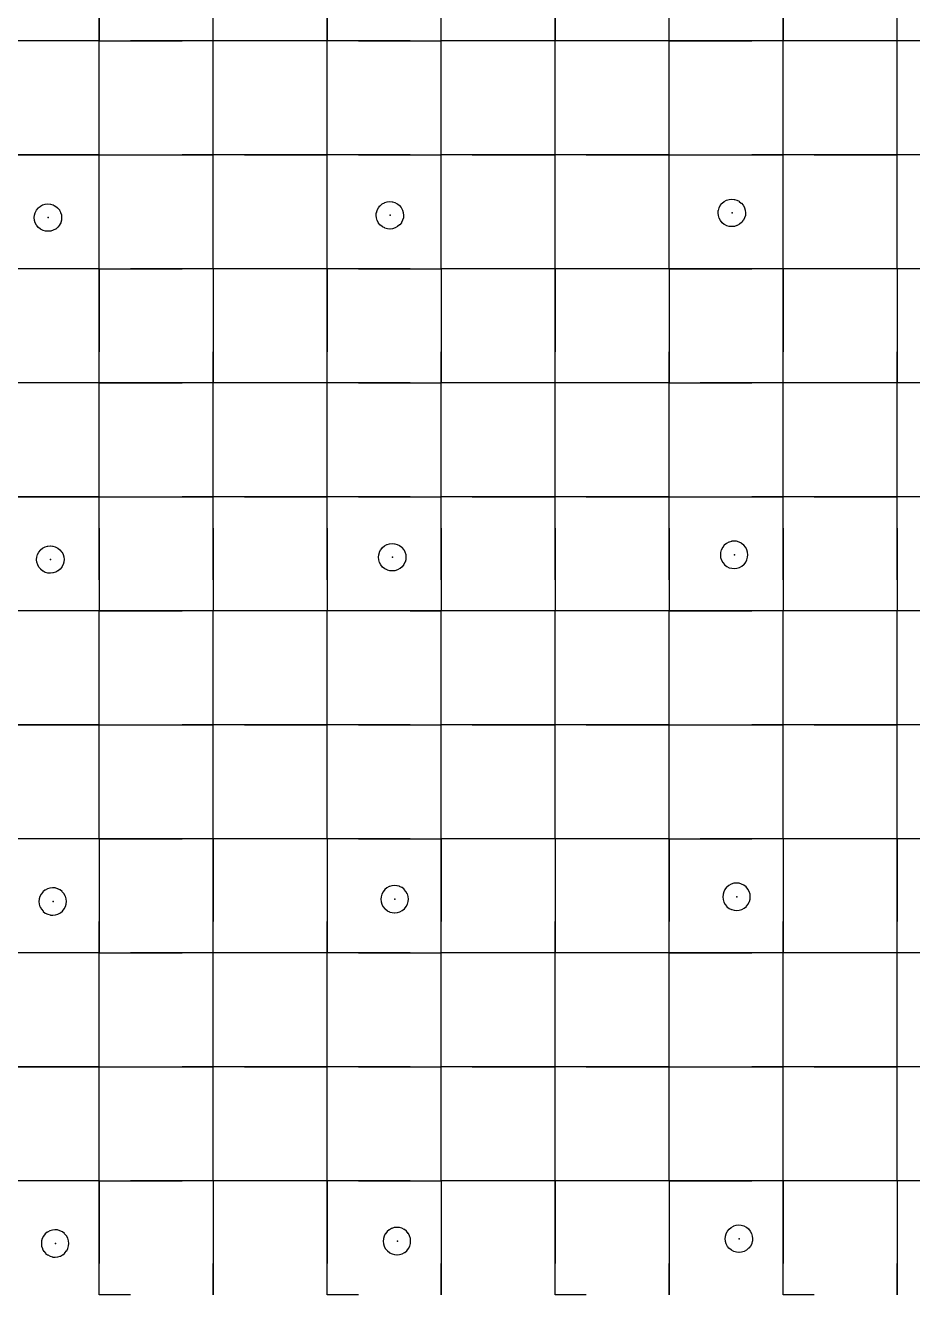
# Model space of a CAD drawing. Header units: metres. Extents: x 0 to 438, y -24 to 612.
# Drawn here: x 66.2 to 136.2, y 378.2 to 478.2 of the extents above; entities that cross this region are included whole.
import ezdxf

# ---------------------------------------------------------------- set-up
doc = ezdxf.new("R2010")
doc.units = ezdxf.units.M
doc.layers.add('LAYER_01_CUT', color=7, linetype='Continuous')
doc.layers.add('LAYER_04_GRID', color=7, linetype='Continuous')

msp = doc.modelspace()

# ---------------------------------------------------------------- linework, layer by layer
at = {"layer": 'LAYER_01_CUT'}
for points in [[(83.46, 477), (81, 477), (81, 483.54), (81, 486), (81, 492.54)], [(101.46, 477), (99, 477), (99, 483.54), (99, 486), (99, 492.54)], [(119.46, 477), (117, 477), (117, 483.54), (117, 486), (117, 492.54)], [(137.46, 477), (135, 477), (135, 483.54), (135, 486), (135, 492.54)], [(72, 483.54), (72, 477), (72, 479.46)], [(90, 483.54), (90, 477), (90, 479.46)], [(108, 483.54), (108, 477), (108, 479.46)], [(126, 483.54), (126, 477), (126, 479.46)], [(81, 477), (81, 479.46)], [(99, 477), (99, 479.46)], [(117, 477), (117, 479.46)], [(135, 477), (135, 479.46)], [(69.54, 477), (63, 477)], [(72, 477), (65.46, 477)], [(72, 477), (69.54, 477)], [(72, 474.54), (72, 477)], [(72, 470.46), (72, 477)], [(72, 477), (74.46, 477)], [(72, 477), (78.54, 477)], [(81, 477), (74.46, 477)], [(81, 477), (78.54, 477)], [(87.54, 477), (81, 477)], [(81, 474.54), (81, 477)], [(81, 470.46), (81, 477)], [(90, 477), (83.46, 477)], [(90, 477), (87.54, 477)], [(92.46, 477), (90, 477)], [(96.54, 477), (90, 477)], [(90, 474.54), (90, 477)], [(90, 470.46), (90, 477)], [(92.46, 477), (99, 477)], [(96.54, 477), (99, 477)], [(105.54, 477), (99, 477)], [(99, 474.54), (99, 477)], [(99, 470.46), (99, 477)], [(108, 477), (101.46, 477)], [(108, 477), (105.54, 477)], [(110.46, 477), (108, 477)], [(114.54, 477), (108, 477)], [(108, 474.54), (108, 477)], [(108, 470.46), (108, 477)], [(117, 477), (110.46, 477)], [(117, 477), (114.54, 477)], [(117, 474.54), (117, 477)], [(117, 470.46), (117, 477)], [(117, 477), (123.54, 477)], [(126, 477), (119.46, 477)], [(126, 477), (123.54, 477)], [(128.46, 477), (126, 477)], [(132.54, 477), (126, 477)], [(126, 474.54), (126, 477)], [(126, 470.46), (126, 477)], [(135, 477), (128.46, 477)], [(135, 477), (132.54, 477)], [(141.54, 477), (135, 477)], [(135, 474.54), (135, 477)], [(135, 470.46), (135, 477)], [(65.46, 468), (72, 468), (72, 474.54)], [(74.46, 468), (81, 468), (81, 474.54)], [(83.46, 468), (90, 468), (90, 474.54)], [(92.46, 468), (99, 468), (99, 474.54)], [(101.46, 468), (108, 468), (108, 474.54)], [(110.46, 468), (117, 468), (117, 474.54)], [(119.46, 468), (126, 468), (126, 474.54)], [(128.46, 468), (135, 468), (135, 474.54)], [(72, 468), (72, 470.46)], [(81, 468), (81, 470.46)], [(90, 468), (90, 470.46)], [(99, 468), (99, 470.46)], [(108, 468), (108, 470.46)], [(117, 468), (117, 470.46)], [(126, 468), (126, 470.46)], [(135, 468), (135, 470.46)], [(69.54, 468), (63, 468)], [(72, 468), (69.54, 468)], [(72, 465.54), (72, 468)], [(72, 461.46), (72, 468)], [(72, 468), (74.46, 468)], [(72, 468), (78.54, 468)], [(81, 468), (78.54, 468)], [(83.46, 468), (81, 468)], [(87.54, 468), (81, 468)], [(81, 465.54), (81, 468)], [(81, 461.46), (81, 468)], [(90, 468), (87.54, 468)], [(92.46, 468), (90, 468)], [(96.54, 468), (90, 468)], [(90, 465.54), (90, 468)], [(90, 461.46), (90, 468)], [(96.54, 468), (99, 468)], [(101.46, 468), (99, 468)], [(105.54, 468), (99, 468)], [(99, 465.54), (99, 468)], [(99, 461.46), (99, 468)], [(108, 468), (105.54, 468)], [(110.46, 468), (108, 468)], [(114.54, 468), (108, 468)], [(108, 465.54), (108, 468)], [(108, 461.46), (108, 468)], [(117, 468), (114.54, 468)], [(117, 465.54), (117, 468)], [(117, 461.46), (117, 468)], [(117, 468), (119.46, 468)], [(117, 468), (123.54, 468)], [(126, 468), (123.54, 468)], [(128.46, 468), (126, 468)], [(132.54, 468), (126, 468)], [(126, 465.54), (126, 468)], [(126, 461.46), (126, 468)], [(135, 468), (132.54, 468)], [(137.46, 468), (135, 468)], [(141.54, 468), (135, 468)], [(135, 465.54), (135, 468)], [(135, 461.46), (135, 468)], [(74.46, 450), (72, 450), (72, 456.54), (72, 459), (72, 465.54)], [(83.46, 459), (81, 459), (81, 465.54)], [(92.46, 450), (90, 450), (90, 456.54), (90, 459), (90, 465.54)], [(101.46, 459), (99, 459), (99, 465.54)], [(110.46, 450), (108, 450), (108, 456.54), (108, 459), (108, 465.54)], [(119.46, 459), (117, 459), (117, 465.54)], [(128.46, 450), (126, 450), (126, 456.54), (126, 459), (126, 465.54)], [(137.46, 459), (135, 459), (135, 465.54)], [(94.94, 464.32), (94.95, 464.32), (95.14, 464.3), (95.15, 464.3), (95.34, 464.25), (95.34, 464.24), (95.53, 464.15), (95.54, 464.15), (95.7, 464.01), (95.71, 464.01), (95.85, 463.85), (95.85, 463.84), (95.95, 463.65), (95.95, 463.65), (96.01, 463.45), (96.01, 463.44), (96.03, 463.24), (96.03, 463.24), (96.02, 463.05), (96.02, 463.04), (95.96, 462.85), (95.96, 462.84), (95.87, 462.66), (95.86, 462.65), (95.73, 462.48), (95.72, 462.48), (95.56, 462.34), (95.55, 462.34), (95.37, 462.24), (95.36, 462.23), (95.16, 462.17), (95.16, 462.17), (94.96, 462.15), (94.95, 462.15), (94.76, 462.17), (94.76, 462.17), (94.56, 462.22), (94.56, 462.23), (94.37, 462.32), (94.36, 462.33), (94.2, 462.46), (94.19, 462.46), (94.06, 462.62), (94.05, 462.63), (93.95, 462.82), (93.95, 462.82), (93.89, 463.02), (93.89, 463.03), (93.87, 463.23), (93.87, 463.24), (93.88, 463.42), (93.89, 463.43), (93.94, 463.62), (93.94, 463.63), (94.04, 463.81), (94.04, 463.82), (94.17, 463.99), (94.18, 463.99), (94.34, 464.13), (94.35, 464.13), (94.53, 464.23), (94.54, 464.24), (94.74, 464.3), (94.74, 464.3), (94.94, 464.32)], [(120.94, 463.82), (121.03, 464), (121.04, 464.01), (121.17, 464.17), (121.18, 464.18), (121.34, 464.32), (121.35, 464.32), (121.53, 464.42), (121.54, 464.42), (121.74, 464.48), (121.74, 464.48), (121.94, 464.51), (121.95, 464.5), (122.14, 464.49), (122.15, 464.49), (122.34, 464.43), (122.34, 464.43), (122.53, 464.34), (122.54, 464.33), (122.7, 464.2), (122.71, 464.19), (122.84, 464.03), (122.85, 464.02), (122.95, 463.84), (122.95, 463.83), (123.01, 463.64), (123.01, 463.63), (123.03, 463.43), (123.03, 463.42), (123.02, 463.23), (123.02, 463.23), (122.96, 463.04), (122.96, 463.03), (122.87, 462.84), (122.86, 462.84), (122.73, 462.67), (122.72, 462.66), (122.56, 462.53), (122.55, 462.52), (122.37, 462.42), (122.36, 462.42), (122.16, 462.36), (122.16, 462.36), (121.96, 462.34), (121.95, 462.34), (121.76, 462.35), (121.75, 462.36), (121.56, 462.41), (121.56, 462.41), (121.37, 462.51), (121.36, 462.51), (121.2, 462.64), (121.19, 462.65), (121.06, 462.81), (121.05, 462.82), (120.95, 463), (120.95, 463.01), (120.89, 463.21), (120.89, 463.22), (120.87, 463.41), (120.87, 463.42), (120.88, 463.61), (120.89, 463.62), (120.94, 463.81), (120.94, 463.82)], [(66.95, 462.63), (66.95, 462.64), (66.89, 462.83), (66.89, 462.84), (66.87, 463.04), (66.87, 463.05), (66.88, 463.24), (66.89, 463.24), (66.94, 463.44), (66.94, 463.44), (67.04, 463.63), (67.04, 463.64), (67.17, 463.8), (67.18, 463.81), (67.34, 463.94), (67.35, 463.95), (67.53, 464.05), (67.54, 464.05), (67.74, 464.11), (67.74, 464.11), (67.94, 464.13), (67.95, 464.13), (68.14, 464.12), (68.15, 464.11), (68.34, 464.06), (68.35, 464.06), (68.53, 463.96), (68.54, 463.96), (68.7, 463.83), (68.71, 463.82), (68.85, 463.66), (68.85, 463.65), (68.95, 463.47), (68.95, 463.46), (69.01, 463.26), (69.01, 463.25), (69.03, 463.06), (69.03, 463.05), (69.02, 462.86), (69.02, 462.85), (68.96, 462.66), (68.96, 462.65), (68.87, 462.47), (68.86, 462.46), (68.73, 462.3), (68.72, 462.29), (68.56, 462.15), (68.55, 462.15), (68.37, 462.05), (68.36, 462.05), (68.17, 461.99), (68.16, 461.99), (67.96, 461.97), (67.95, 461.97), (67.76, 461.98), (67.76, 461.98), (67.56, 462.04), (67.56, 462.04), (67.37, 462.13), (67.36, 462.14), (67.2, 462.27), (67.19, 462.28), (67.06, 462.44), (67.05, 462.45), (66.95, 462.63)], [(72, 459), (72, 461.46)], [(81, 459), (81, 461.46)], [(90, 459), (90, 461.46)], [(99, 459), (99, 461.46)], [(108, 459), (108, 461.46)], [(117, 459), (117, 461.46)], [(126, 459), (126, 461.46)], [(135, 459), (135, 461.46)], [(69.54, 459), (63, 459)], [(72, 459), (65.46, 459)], [(72, 459), (69.54, 459)], [(72, 459), (72, 452.46)], [(72, 459), (74.46, 459)], [(72, 459), (78.54, 459)], [(81, 459), (74.46, 459)], [(81, 459), (78.54, 459)], [(87.54, 459), (81, 459)], [(81, 459), (81, 456.54)], [(81, 459), (81, 452.46)], [(90, 459), (83.46, 459)], [(90, 459), (87.54, 459)], [(92.46, 459), (90, 459)], [(96.54, 459), (90, 459)], [(90, 459), (90, 452.46)], [(92.46, 459), (99, 459)], [(96.54, 459), (99, 459)], [(105.54, 459), (99, 459)], [(99, 459), (99, 456.54)], [(99, 459), (99, 452.46)], [(108, 459), (101.46, 459)], [(108, 459), (105.54, 459)], [(110.46, 459), (108, 459)], [(114.54, 459), (108, 459)], [(108, 459), (108, 452.46)], [(117, 459), (110.46, 459)], [(117, 459), (114.54, 459)], [(117, 459), (117, 456.54)], [(117, 459), (117, 452.46)], [(117, 459), (123.54, 459)], [(126, 459), (119.46, 459)], [(126, 459), (123.54, 459)], [(128.46, 459), (126, 459)], [(132.54, 459), (126, 459)], [(126, 459), (126, 452.46)], [(135, 459), (128.46, 459)], [(135, 459), (132.54, 459)], [(141.54, 459), (135, 459)], [(135, 459), (135, 456.54)], [(135, 459), (135, 452.46)], [(81, 456.54), (81, 450), (81, 452.46)], [(99, 456.54), (99, 450), (99, 452.46)], [(117, 456.54), (117, 450), (117, 452.46)], [(135, 456.54), (135, 450), (135, 452.46)], [(72, 450), (72, 452.46)], [(90, 450), (90, 452.46)], [(108, 450), (108, 452.46)], [(126, 450), (126, 452.46)], [(69.54, 450), (63, 450)], [(72, 450), (65.46, 450)], [(72, 450), (69.54, 450)], [(72, 447.54), (72, 450)], [(72, 443.46), (72, 450)], [(72, 450), (78.54, 450)], [(81, 450), (74.46, 450)], [(81, 450), (78.54, 450)], [(83.46, 450), (81, 450)], [(87.54, 450), (81, 450)], [(81, 447.54), (81, 450)], [(81, 443.46), (81, 450)], [(90, 450), (83.46, 450)], [(90, 450), (87.54, 450)], [(96.54, 450), (90, 450)], [(90, 447.54), (90, 450)], [(90, 443.46), (90, 450)], [(92.46, 450), (99, 450)], [(96.54, 450), (99, 450)], [(101.46, 450), (99, 450)], [(105.54, 450), (99, 450)], [(99, 447.54), (99, 450)], [(99, 443.46), (99, 450)], [(108, 450), (101.46, 450)], [(108, 450), (105.54, 450)], [(114.54, 450), (108, 450)], [(108, 447.54), (108, 450)], [(108, 443.46), (108, 450)], [(117, 450), (110.46, 450)], [(117, 450), (114.54, 450)], [(117, 447.54), (117, 450)], [(117, 443.46), (117, 450)], [(117, 450), (119.46, 450)], [(117, 450), (123.54, 450)], [(126, 450), (119.46, 450)], [(126, 450), (123.54, 450)], [(132.54, 450), (126, 450)], [(126, 447.54), (126, 450)], [(126, 443.46), (126, 450)], [(135, 450), (128.46, 450)], [(135, 450), (132.54, 450)], [(137.46, 450), (135, 450)], [(141.54, 450), (135, 450)], [(135, 447.54), (135, 450)], [(135, 443.46), (135, 450)], [(65.46, 441), (72, 441), (72, 447.54)], [(74.46, 441), (81, 441), (81, 447.54)], [(83.46, 441), (90, 441), (90, 447.54)], [(92.46, 441), (99, 441), (99, 447.54)], [(101.46, 441), (108, 441), (108, 447.54)], [(110.46, 441), (117, 441), (117, 447.54)], [(119.46, 441), (126, 441), (126, 447.54)], [(128.46, 441), (135, 441), (135, 447.54)], [(72, 441), (72, 443.46)], [(81, 441), (81, 443.46)], [(90, 441), (90, 443.46)], [(99, 441), (99, 443.46)], [(108, 441), (108, 443.46)], [(117, 441), (117, 443.46)], [(126, 441), (126, 443.46)], [(135, 441), (135, 443.46)], [(69.54, 441), (63, 441)], [(72, 441), (69.54, 441)], [(72, 438.54), (72, 441)], [(72, 434.46), (72, 441)], [(72, 441), (74.46, 441)], [(72, 441), (78.54, 441)], [(81, 441), (78.54, 441)], [(83.46, 441), (81, 441)], [(87.54, 441), (81, 441)], [(81, 438.54), (81, 441)], [(81, 434.46), (81, 441)], [(90, 441), (87.54, 441)], [(92.46, 441), (90, 441)], [(96.54, 441), (90, 441)], [(90, 438.54), (90, 441)], [(90, 434.46), (90, 441)], [(96.54, 441), (99, 441)], [(101.46, 441), (99, 441)], [(105.54, 441), (99, 441)], [(99, 438.54), (99, 441)], [(99, 434.46), (99, 441)], [(108, 441), (105.54, 441)], [(110.46, 441), (108, 441)], [(114.54, 441), (108, 441)], [(108, 438.54), (108, 441)], [(108, 434.46), (108, 441)], [(117, 441), (114.54, 441)], [(117, 438.54), (117, 441)], [(117, 434.46), (117, 441)], [(117, 441), (119.46, 441)], [(117, 441), (123.54, 441)], [(126, 441), (123.54, 441)], [(128.46, 441), (126, 441)], [(132.54, 441), (126, 441)], [(126, 438.54), (126, 441)], [(126, 434.46), (126, 441)], [(135, 441), (132.54, 441)], [(137.46, 441), (135, 441)], [(141.54, 441), (135, 441)], [(135, 438.54), (135, 441)], [(135, 434.46), (135, 441)], [(72, 438.54), (72, 432)], [(81, 438.54), (81, 432)], [(90, 438.54), (90, 432)], [(99, 438.54), (99, 432)], [(108, 438.54), (108, 432)], [(117, 438.54), (117, 432)], [(126, 438.54), (126, 432)], [(135, 438.54), (135, 432)], [(94.13, 436.63), (94.22, 436.82), (94.23, 436.82), (94.36, 436.99), (94.36, 436.99), (94.53, 437.13), (94.53, 437.13), (94.72, 437.24), (94.73, 437.24), (94.92, 437.3), (94.93, 437.3), (95.13, 437.32), (95.14, 437.32), (95.32, 437.3), (95.33, 437.3), (95.52, 437.25), (95.53, 437.24), (95.72, 437.15), (95.72, 437.15), (95.89, 437.02), (95.9, 437.01), (96.03, 436.85), (96.04, 436.84), (96.14, 436.65), (96.14, 436.65), (96.2, 436.45), (96.2, 436.44), (96.22, 436.24), (96.22, 436.24), (96.2, 436.05), (96.2, 436.04), (96.15, 435.85), (96.14, 435.84), (96.05, 435.66), (96.05, 435.65), (95.92, 435.48), (95.91, 435.48), (95.75, 435.34), (95.74, 435.34), (95.56, 435.24), (95.55, 435.23), (95.35, 435.17), (95.34, 435.17), (95.14, 435.15), (95.14, 435.15), (94.95, 435.17), (94.94, 435.17), (94.75, 435.22), (94.74, 435.23), (94.56, 435.32), (94.55, 435.33), (94.38, 435.46), (94.38, 435.46), (94.24, 435.63), (94.24, 435.63), (94.14, 435.82), (94.14, 435.83), (94.07, 436.02), (94.07, 436.03), (94.05, 436.23), (94.05, 436.24), (94.07, 436.42), (94.07, 436.43), (94.12, 436.62), (94.13, 436.63)], [(121.36, 437.18), (121.23, 437.01), (121.22, 437), (121.13, 436.82), (121.12, 436.81), (121.07, 436.62), (121.07, 436.61), (121.05, 436.42), (121.05, 436.41), (121.07, 436.22), (121.07, 436.21), (121.13, 436.01), (121.14, 436), (121.24, 435.82), (121.24, 435.81), (121.38, 435.65), (121.38, 435.64), (121.55, 435.51), (121.56, 435.51), (121.74, 435.41), (121.75, 435.41), (121.94, 435.36), (121.95, 435.36), (122.14, 435.34), (122.14, 435.34), (122.34, 435.36), (122.35, 435.36), (122.55, 435.42), (122.55, 435.42), (122.74, 435.52), (122.75, 435.53), (122.91, 435.66), (122.92, 435.67), (123.05, 435.84), (123.05, 435.84), (123.14, 436.03), (123.15, 436.04), (123.2, 436.23), (123.2, 436.24), (123.22, 436.42), (123.22, 436.43), (123.2, 436.63), (123.2, 436.64), (123.14, 436.83), (123.14, 436.84), (123.04, 437.03), (123.03, 437.03), (122.89, 437.19), (122.89, 437.2), (122.72, 437.33), (122.72, 437.34), (122.53, 437.43), (122.52, 437.43), (122.33, 437.49), (122.32, 437.49), (122.14, 437.51), (122.13, 437.51), (121.93, 437.49), (121.92, 437.48), (121.73, 437.42), (121.72, 437.42), (121.53, 437.32), (121.53, 437.32), (121.36, 437.18), (121.36, 437.18)], [(67.07, 435.84), (67.05, 436.04), (67.05, 436.05), (67.07, 436.24), (67.07, 436.24), (67.13, 436.44), (67.13, 436.44), (67.22, 436.63), (67.23, 436.64), (67.36, 436.8), (67.36, 436.81), (67.53, 436.94), (67.53, 436.95), (67.72, 437.05), (67.73, 437.05), (67.92, 437.11), (67.93, 437.11), (68.13, 437.13), (68.14, 437.13), (68.32, 437.12), (68.33, 437.11), (68.52, 437.06), (68.53, 437.06), (68.72, 436.96), (68.72, 436.96), (68.89, 436.83), (68.9, 436.82), (69.03, 436.66), (69.04, 436.65), (69.14, 436.47), (69.14, 436.46), (69.2, 436.26), (69.2, 436.26), (69.22, 436.06), (69.22, 436.05), (69.2, 435.86), (69.2, 435.85), (69.15, 435.66), (69.15, 435.66), (69.05, 435.47), (69.05, 435.46), (68.92, 435.3), (68.91, 435.29), (68.75, 435.15), (68.74, 435.15), (68.56, 435.05), (68.55, 435.05), (68.35, 434.99), (68.34, 434.99), (68.15, 434.97), (68.14, 434.97), (67.95, 434.98), (67.94, 434.98), (67.75, 435.04), (67.74, 435.04), (67.56, 435.13), (67.55, 435.14), (67.38, 435.27), (67.38, 435.28), (67.24, 435.44), (67.24, 435.45), (67.14, 435.63), (67.14, 435.64), (67.08, 435.84), (67.07, 435.84)], [(72, 434.46), (72, 432)], [(81, 434.46), (81, 432)], [(90, 434.46), (90, 432)], [(99, 434.46), (99, 432)], [(108, 434.46), (108, 432)], [(117, 434.46), (117, 432)], [(126, 434.46), (126, 432)], [(135, 434.46), (135, 432)], [(69.54, 432), (63, 432)], [(137.46, 432), (135, 432), (128.46, 432), (126, 432), (119.46, 432), (117, 432), (110.46, 432), (108, 432), (101.46, 432), (99, 432), (92.46, 432), (90, 432), (83.46, 432), (81, 432), (74.46, 432), (72, 432), (65.46, 432)], [(72, 432), (69.54, 432)], [(72, 429.54), (72, 432)], [(72, 425.46), (72, 432)], [(72, 432), (78.54, 432)], [(81, 432), (78.54, 432)], [(87.54, 432), (81, 432)], [(81, 429.54), (81, 432)], [(81, 425.46), (81, 432)], [(90, 432), (87.54, 432)], [(96.54, 432), (90, 432)], [(90, 429.54), (90, 432)], [(90, 425.46), (90, 432)], [(96.54, 432), (99, 432)], [(105.54, 432), (99, 432)], [(99, 429.54), (99, 432)], [(99, 425.46), (99, 432)], [(108, 432), (105.54, 432)], [(114.54, 432), (108, 432)], [(108, 429.54), (108, 432)], [(108, 425.46), (108, 432)], [(117, 432), (114.54, 432)], [(117, 429.54), (117, 432)], [(117, 425.46), (117, 432)], [(117, 432), (123.54, 432)], [(126, 432), (123.54, 432)], [(132.54, 432), (126, 432)], [(126, 429.54), (126, 432)], [(126, 425.46), (126, 432)], [(135, 432), (132.54, 432)], [(141.54, 432), (135, 432)], [(135, 429.54), (135, 432)], [(135, 425.46), (135, 432)], [(65.46, 423), (72, 423), (72, 429.54)], [(74.46, 423), (81, 423), (81, 429.54)], [(83.46, 423), (90, 423), (90, 429.54)], [(92.46, 423), (99, 423), (99, 429.54)], [(101.46, 423), (108, 423), (108, 429.54)], [(110.46, 423), (117, 423), (117, 429.54)], [(119.46, 423), (126, 423), (126, 429.54)], [(128.46, 423), (135, 423), (135, 429.54)], [(72, 423), (72, 425.46)], [(81, 423), (81, 425.46)], [(90, 423), (90, 425.46)], [(99, 423), (99, 425.46)], [(108, 423), (108, 425.46)], [(117, 423), (117, 425.46)], [(126, 423), (126, 425.46)], [(135, 423), (135, 425.46)], [(69.54, 423), (63, 423)], [(72, 423), (69.54, 423)], [(72, 420.54), (72, 423)], [(72, 416.46), (72, 423)], [(72, 423), (74.46, 423)], [(72, 423), (78.54, 423)], [(81, 423), (78.54, 423)], [(83.46, 423), (81, 423)], [(87.54, 423), (81, 423)], [(81, 420.54), (81, 423)], [(81, 416.46), (81, 423)], [(90, 423), (87.54, 423)], [(92.46, 423), (90, 423)], [(96.54, 423), (90, 423)], [(90, 420.54), (90, 423)], [(90, 416.46), (90, 423)], [(96.54, 423), (99, 423)], [(101.46, 423), (99, 423)], [(105.54, 423), (99, 423)], [(99, 420.54), (99, 423)], [(99, 416.46), (99, 423)], [(108, 423), (105.54, 423)], [(110.46, 423), (108, 423)], [(114.54, 423), (108, 423)], [(108, 420.54), (108, 423)], [(108, 416.46), (108, 423)], [(117, 423), (114.54, 423)], [(117, 420.54), (117, 423)], [(117, 416.46), (117, 423)], [(117, 423), (119.46, 423)], [(117, 423), (123.54, 423)], [(126, 423), (123.54, 423)], [(128.46, 423), (126, 423)], [(132.54, 423), (126, 423)], [(126, 420.54), (126, 423)], [(126, 416.46), (126, 423)], [(135, 423), (132.54, 423)], [(137.46, 423), (135, 423)], [(141.54, 423), (135, 423)], [(135, 420.54), (135, 423)], [(135, 416.46), (135, 423)], [(74.46, 414), (72, 414), (72, 420.54)], [(83.46, 405), (81, 405), (81, 411.54), (81, 414), (81, 420.54)], [(92.46, 414), (90, 414), (90, 420.54)], [(101.46, 405), (99, 405), (99, 411.54), (99, 414), (99, 420.54)], [(110.46, 414), (108, 414), (108, 420.54)], [(119.46, 405), (117, 405), (117, 411.54), (117, 414), (117, 420.54)], [(128.46, 414), (126, 414), (126, 420.54)], [(137.46, 405), (135, 405), (135, 411.54), (135, 414), (135, 420.54)], [(72, 414), (72, 416.46)], [(81, 414), (81, 416.46)], [(90, 414), (90, 416.46)], [(99, 414), (99, 416.46)], [(108, 414), (108, 416.46)], [(117, 414), (117, 416.46)], [(126, 414), (126, 416.46)], [(135, 414), (135, 416.46)], [(69.54, 414), (63, 414)], [(72, 414), (65.46, 414)], [(72, 414), (69.54, 414)], [(72, 414), (72, 411.54)], [(72, 414), (72, 407.46)], [(72, 414), (78.54, 414)], [(81, 414), (74.46, 414)], [(81, 414), (78.54, 414)], [(83.46, 414), (81, 414)], [(87.54, 414), (81, 414)], [(81, 414), (81, 407.46)], [(90, 414), (83.46, 414)], [(90, 414), (87.54, 414)], [(96.54, 414), (90, 414)], [(90, 414), (90, 411.54)], [(90, 414), (90, 407.46)], [(92.46, 414), (99, 414)], [(96.54, 414), (99, 414)], [(101.46, 414), (99, 414)], [(105.54, 414), (99, 414)], [(99, 414), (99, 407.46)], [(108, 414), (101.46, 414)], [(108, 414), (105.54, 414)], [(114.54, 414), (108, 414)], [(108, 414), (108, 411.54)], [(108, 414), (108, 407.46)], [(117, 414), (110.46, 414)], [(117, 414), (114.54, 414)], [(117, 414), (117, 407.46)], [(117, 414), (119.46, 414)], [(117, 414), (123.54, 414)], [(126, 414), (119.46, 414)], [(126, 414), (123.54, 414)], [(132.54, 414), (126, 414)], [(126, 414), (126, 411.54)], [(126, 414), (126, 407.46)], [(135, 414), (128.46, 414)], [(135, 414), (132.54, 414)], [(137.46, 414), (135, 414)], [(141.54, 414), (135, 414)], [(135, 414), (135, 407.46)], [(72, 411.54), (72, 405), (72, 407.46)], [(90, 411.54), (90, 405), (90, 407.46)], [(108, 411.54), (108, 405), (108, 407.46)], [(126, 411.54), (126, 405), (126, 407.46)], [(95.9, 410.15), (95.72, 410.24), (95.71, 410.25), (95.52, 410.3), (95.51, 410.3), (95.32, 410.32), (95.32, 410.32), (95.12, 410.3), (95.11, 410.3), (94.91, 410.24), (94.9, 410.24), (94.72, 410.14), (94.71, 410.13), (94.55, 409.99), (94.54, 409.99), (94.41, 409.82), (94.41, 409.82), (94.32, 409.63), (94.31, 409.62), (94.26, 409.43), (94.26, 409.42), (94.24, 409.24), (94.24, 409.23), (94.26, 409.03), (94.26, 409.02), (94.32, 408.83), (94.32, 408.82), (94.42, 408.63), (94.43, 408.63), (94.56, 408.46), (94.57, 408.46), (94.74, 408.33), (94.74, 408.32), (94.93, 408.23), (94.94, 408.22), (95.13, 408.17), (95.14, 408.17), (95.32, 408.15), (95.33, 408.15), (95.53, 408.17), (95.54, 408.17), (95.73, 408.23), (95.74, 408.24), (95.93, 408.34), (95.93, 408.34), (96.1, 408.48), (96.1, 408.48), (96.23, 408.65), (96.24, 408.66), (96.33, 408.84), (96.34, 408.85), (96.39, 409.04), (96.39, 409.05), (96.41, 409.24), (96.41, 409.24), (96.39, 409.44), (96.39, 409.45), (96.33, 409.65), (96.32, 409.66), (96.22, 409.84), (96.22, 409.85), (96.08, 410.01), (96.08, 410.02), (95.91, 410.15), (95.9, 410.15)], [(123.24, 408.84), (123.33, 409.03), (123.34, 409.04), (123.39, 409.23), (123.39, 409.24), (123.41, 409.42), (123.41, 409.43), (123.39, 409.63), (123.39, 409.64), (123.32, 409.83), (123.32, 409.84), (123.22, 410.03), (123.22, 410.03), (123.08, 410.2), (123.08, 410.2), (122.91, 410.33), (122.9, 410.34), (122.72, 410.43), (122.71, 410.43), (122.52, 410.49), (122.51, 410.49), (122.32, 410.51), (122.32, 410.51), (122.12, 410.49), (122.11, 410.49), (121.91, 410.42), (121.9, 410.42), (121.72, 410.32), (121.71, 410.32), (121.55, 410.18), (121.54, 410.18), (121.41, 410.01), (121.41, 410), (121.32, 409.82), (121.31, 409.81), (121.26, 409.62), (121.26, 409.61), (121.24, 409.42), (121.24, 409.42), (121.26, 409.22), (121.26, 409.21), (121.32, 409.01), (121.32, 409), (121.42, 408.82), (121.43, 408.81), (121.56, 408.65), (121.57, 408.64), (121.74, 408.51), (121.74, 408.51), (121.93, 408.42), (121.94, 408.41), (122.13, 408.36), (122.14, 408.36), (122.32, 408.34), (122.33, 408.34), (122.53, 408.36), (122.54, 408.36), (122.73, 408.42), (122.74, 408.42), (122.93, 408.52), (122.93, 408.53), (123.1, 408.66), (123.1, 408.67), (123.23, 408.84), (123.24, 408.84)], [(69.1, 408.29), (69.1, 408.3), (69.23, 408.46), (69.24, 408.47), (69.33, 408.66), (69.34, 408.66), (69.39, 408.85), (69.39, 408.86), (69.41, 409.05), (69.41, 409.06), (69.39, 409.26), (69.39, 409.26), (69.33, 409.46), (69.32, 409.47), (69.22, 409.65), (69.22, 409.66), (69.08, 409.82), (69.08, 409.83), (68.91, 409.96), (68.9, 409.97), (68.72, 410.06), (68.71, 410.06), (68.52, 410.12), (68.51, 410.12), (68.32, 410.13), (68.32, 410.13), (68.12, 410.11), (68.11, 410.11), (67.91, 410.05), (67.91, 410.05), (67.72, 409.95), (67.71, 409.94), (67.55, 409.81), (67.55, 409.8), (67.41, 409.64), (67.41, 409.63), (67.32, 409.44), (67.31, 409.44), (67.26, 409.25), (67.26, 409.24), (67.24, 409.05), (67.24, 409.04), (67.26, 408.84), (67.26, 408.84), (67.32, 408.64), (67.33, 408.63), (67.43, 408.45), (67.43, 408.44), (67.57, 408.28), (67.57, 408.27), (67.74, 408.14), (67.74, 408.13), (67.93, 408.04), (67.94, 408.04), (68.13, 407.99), (68.14, 407.98), (68.32, 407.97), (68.33, 407.97), (68.53, 407.99), (68.54, 407.99), (68.73, 408.05), (68.74, 408.05), (68.93, 408.15), (68.94, 408.16), (69.1, 408.29)], [(81, 405), (81, 407.46)], [(99, 405), (99, 407.46)], [(117, 405), (117, 407.46)], [(135, 405), (135, 407.46)], [(69.54, 405), (63, 405)], [(72, 405), (65.46, 405)], [(72, 405), (69.54, 405)], [(72, 402.54), (72, 405)], [(72, 398.46), (72, 405)], [(72, 405), (74.46, 405)], [(72, 405), (78.54, 405)], [(81, 405), (74.46, 405)], [(81, 405), (78.54, 405)], [(87.54, 405), (81, 405)], [(81, 402.54), (81, 405)], [(81, 398.46), (81, 405)], [(90, 405), (83.46, 405)], [(90, 405), (87.54, 405)], [(92.46, 405), (90, 405)], [(96.54, 405), (90, 405)], [(90, 402.54), (90, 405)], [(90, 398.46), (90, 405)], [(92.46, 405), (99, 405)], [(96.54, 405), (99, 405)], [(105.54, 405), (99, 405)], [(99, 402.54), (99, 405)], [(99, 398.46), (99, 405)], [(108, 405), (101.46, 405)], [(108, 405), (105.54, 405)], [(110.46, 405), (108, 405)], [(114.54, 405), (108, 405)], [(108, 402.54), (108, 405)], [(108, 398.46), (108, 405)], [(117, 405), (110.46, 405)], [(117, 405), (114.54, 405)], [(117, 402.54), (117, 405)], [(117, 398.46), (117, 405)], [(117, 405), (123.54, 405)], [(126, 405), (119.46, 405)], [(126, 405), (123.54, 405)], [(128.46, 405), (126, 405)], [(132.54, 405), (126, 405)], [(126, 402.54), (126, 405)], [(126, 398.46), (126, 405)], [(135, 405), (128.46, 405)], [(135, 405), (132.54, 405)], [(141.54, 405), (135, 405)], [(135, 402.54), (135, 405)], [(135, 398.46), (135, 405)], [(65.46, 396), (72, 396), (72, 402.54)], [(74.46, 396), (81, 396), (81, 402.54)], [(83.46, 396), (90, 396), (90, 402.54)], [(92.46, 396), (99, 396), (99, 402.54)], [(101.46, 396), (108, 396), (108, 402.54)], [(110.46, 396), (117, 396), (117, 402.54)], [(119.46, 396), (126, 396), (126, 402.54)], [(128.46, 396), (135, 396), (135, 402.54)], [(72, 396), (72, 398.46)], [(81, 396), (81, 398.46)], [(90, 396), (90, 398.46)], [(99, 396), (99, 398.46)], [(108, 396), (108, 398.46)], [(117, 396), (117, 398.46)], [(126, 396), (126, 398.46)], [(135, 396), (135, 398.46)], [(69.54, 396), (63, 396)], [(72, 396), (69.54, 396)], [(72, 393.54), (72, 396)], [(72, 389.46), (72, 396)], [(72, 396), (74.46, 396)], [(72, 396), (78.54, 396)], [(81, 396), (78.54, 396)], [(83.46, 396), (81, 396)], [(87.54, 396), (81, 396)], [(81, 393.54), (81, 396)], [(81, 389.46), (81, 396)], [(90, 396), (87.54, 396)], [(92.46, 396), (90, 396)], [(96.54, 396), (90, 396)], [(90, 393.54), (90, 396)], [(90, 389.46), (90, 396)], [(96.54, 396), (99, 396)], [(101.46, 396), (99, 396)], [(105.54, 396), (99, 396)], [(99, 393.54), (99, 396)], [(99, 389.46), (99, 396)], [(108, 396), (105.54, 396)], [(110.46, 396), (108, 396)], [(114.54, 396), (108, 396)], [(108, 393.54), (108, 396)], [(108, 389.46), (108, 396)], [(117, 396), (114.54, 396)], [(117, 393.54), (117, 396)], [(117, 389.46), (117, 396)], [(117, 396), (119.46, 396)], [(117, 396), (123.54, 396)], [(126, 396), (123.54, 396)], [(128.46, 396), (126, 396)], [(132.54, 396), (126, 396)], [(126, 393.54), (126, 396)], [(126, 389.46), (126, 396)], [(135, 396), (132.54, 396)], [(137.46, 396), (135, 396)], [(141.54, 396), (135, 396)], [(135, 393.54), (135, 396)], [(135, 389.46), (135, 396)], [(74.46, 378), (72, 378), (72, 384.54), (72, 387), (72, 393.54)], [(83.46, 387), (81, 387), (81, 393.54)], [(92.46, 378), (90, 378), (90, 384.54), (90, 387), (90, 393.54)], [(101.46, 387), (99, 387), (99, 393.54)], [(110.46, 378), (108, 378), (108, 384.54), (108, 387), (108, 393.54)], [(119.46, 387), (117, 387), (117, 393.54)], [(128.46, 378), (126, 378), (126, 384.54), (126, 387), (126, 393.54)], [(137.46, 387), (135, 387), (135, 393.54)], [(72, 387), (72, 389.46)], [(81, 387), (81, 389.46)], [(90, 387), (90, 389.46)], [(99, 387), (99, 389.46)], [(108, 387), (108, 389.46)], [(117, 387), (117, 389.46)], [(126, 387), (126, 389.46)], [(135, 387), (135, 389.46)], [(69.54, 387), (63, 387)], [(72, 387), (65.46, 387)], [(72, 387), (69.54, 387)], [(72, 387), (72, 380.46)], [(72, 387), (74.46, 387)], [(72, 387), (78.54, 387)], [(81, 387), (74.46, 387)], [(81, 387), (78.54, 387)], [(87.54, 387), (81, 387)], [(81, 387), (81, 384.54)], [(81, 387), (81, 380.46)], [(90, 387), (83.46, 387)], [(90, 387), (87.54, 387)], [(92.46, 387), (90, 387)], [(96.54, 387), (90, 387)], [(90, 387), (90, 380.46)], [(92.46, 387), (99, 387)], [(96.54, 387), (99, 387)], [(105.54, 387), (99, 387)], [(99, 387), (99, 384.54)], [(99, 387), (99, 380.46)], [(108, 387), (101.46, 387)], [(108, 387), (105.54, 387)], [(110.46, 387), (108, 387)], [(114.54, 387), (108, 387)], [(108, 387), (108, 380.46)], [(117, 387), (110.46, 387)], [(117, 387), (114.54, 387)], [(117, 387), (117, 384.54)], [(117, 387), (117, 380.46)], [(117, 387), (123.54, 387)], [(126, 387), (119.46, 387)], [(126, 387), (123.54, 387)], [(128.46, 387), (126, 387)], [(132.54, 387), (126, 387)], [(126, 387), (126, 380.46)], [(135, 387), (128.46, 387)], [(135, 387), (132.54, 387)], [(141.54, 387), (135, 387)], [(135, 387), (135, 384.54)], [(135, 387), (135, 380.46)], [(81, 384.54), (81, 378), (81, 380.46)], [(99, 384.54), (99, 378), (99, 380.46)], [(117, 384.54), (117, 378), (117, 380.46)], [(135, 384.54), (135, 378), (135, 380.46)], [(96.11, 381.34), (96.12, 381.34), (96.28, 381.48), (96.29, 381.48), (96.42, 381.65), (96.43, 381.66), (96.52, 381.84), (96.52, 381.85), (96.57, 382.04), (96.58, 382.05), (96.59, 382.24), (96.59, 382.24), (96.57, 382.44), (96.57, 382.45), (96.51, 382.65), (96.51, 382.66), (96.41, 382.84), (96.4, 382.85), (96.27, 383.01), (96.26, 383.02), (96.1, 383.15), (96.09, 383.15), (95.9, 383.25), (95.9, 383.25), (95.7, 383.3), (95.7, 383.3), (95.51, 383.32), (95.5, 383.32), (95.3, 383.3), (95.3, 383.3), (95.1, 383.24), (95.09, 383.24), (94.91, 383.14), (94.9, 383.13), (94.74, 383), (94.73, 382.99), (94.6, 382.82), (94.59, 382.82), (94.5, 382.63), (94.5, 382.62), (94.44, 382.43), (94.44, 382.42), (94.43, 382.24), (94.43, 382.23), (94.45, 382.03), (94.45, 382.02), (94.51, 381.83), (94.51, 381.82), (94.61, 381.63), (94.61, 381.63), (94.75, 381.46), (94.76, 381.46), (94.92, 381.33), (94.93, 381.32), (95.12, 381.23), (95.12, 381.23), (95.31, 381.17), (95.32, 381.17), (95.51, 381.15), (95.52, 381.15), (95.72, 381.17), (95.72, 381.18), (95.92, 381.24), (95.93, 381.24), (96.11, 381.34)], [(121.92, 381.51), (121.76, 381.64), (121.75, 381.65), (121.61, 381.81), (121.61, 381.82), (121.51, 382.01), (121.51, 382.01), (121.45, 382.21), (121.45, 382.22), (121.43, 382.42), (121.43, 382.42), (121.44, 382.61), (121.44, 382.62), (121.5, 382.81), (121.5, 382.82), (121.59, 383), (121.6, 383.01), (121.73, 383.18), (121.74, 383.18), (121.9, 383.32), (121.91, 383.32), (122.09, 383.42), (122.1, 383.43), (122.29, 383.49), (122.3, 383.49), (122.5, 383.51), (122.51, 383.51), (122.7, 383.49), (122.7, 383.49), (122.9, 383.44), (122.9, 383.43), (123.09, 383.34), (123.1, 383.33), (123.26, 383.2), (123.27, 383.2), (123.4, 383.03), (123.41, 383.03), (123.51, 382.84), (123.51, 382.83), (123.57, 382.64), (123.57, 382.63), (123.59, 382.43), (123.59, 382.42), (123.58, 382.24), (123.57, 382.23), (123.52, 382.04), (123.52, 382.03), (123.42, 381.84), (123.42, 381.84), (123.29, 381.67), (123.28, 381.67), (123.12, 381.53), (123.11, 381.52), (122.93, 381.42), (122.92, 381.42), (122.72, 381.36), (122.72, 381.36), (122.52, 381.34), (122.51, 381.34), (122.32, 381.36), (122.31, 381.36), (122.12, 381.41), (122.11, 381.42), (121.93, 381.51), (121.92, 381.51)], [(69.59, 382.06), (69.57, 382.26), (69.57, 382.27), (69.51, 382.46), (69.51, 382.47), (69.41, 382.65), (69.41, 382.66), (69.27, 382.82), (69.26, 382.83), (69.1, 382.96), (69.09, 382.97), (68.9, 383.06), (68.9, 383.06), (68.71, 383.12), (68.7, 383.12), (68.51, 383.13), (68.5, 383.13), (68.3, 383.11), (68.3, 383.11), (68.1, 383.05), (68.09, 383.05), (67.91, 382.95), (67.9, 382.95), (67.74, 382.81), (67.73, 382.8), (67.6, 382.64), (67.6, 382.63), (67.5, 382.45), (67.5, 382.44), (67.45, 382.25), (67.44, 382.24), (67.43, 382.05), (67.43, 382.04), (67.45, 381.84), (67.45, 381.84), (67.51, 381.64), (67.51, 381.63), (67.61, 381.45), (67.62, 381.44), (67.75, 381.28), (67.76, 381.27), (67.92, 381.14), (67.93, 381.14), (68.12, 381.04), (68.12, 381.04), (68.32, 380.99), (68.32, 380.98), (68.51, 380.97), (68.52, 380.97), (68.72, 380.99), (68.72, 380.99), (68.92, 381.05), (68.93, 381.05), (69.11, 381.15), (69.12, 381.16), (69.28, 381.29), (69.29, 381.3), (69.42, 381.46), (69.43, 381.47), (69.52, 381.66), (69.52, 381.66), (69.58, 381.86), (69.58, 381.86), (69.59, 382.05), (69.59, 382.06)], [(72, 378), (72, 380.46)], [(90, 378), (90, 380.46)], [(108, 378), (108, 380.46)], [(126, 378), (126, 380.46)]]:
    msp.add_lwpolyline(points, dxfattribs=at)
at = {"layer": 'LAYER_04_GRID'}
for p in [(121.98, 463.42), (67.98, 463.05), (94.98, 463.24), (122.16, 436.42), (68.16, 436.05), (95.16, 436.24), (122.35, 409.42), (68.35, 409.05), (95.35, 409.24), (122.54, 382.42), (68.54, 382.05), (95.54, 382.24)]:
    msp.add_point(p, dxfattribs=at)

doc.saveas('drawing.dxf')
